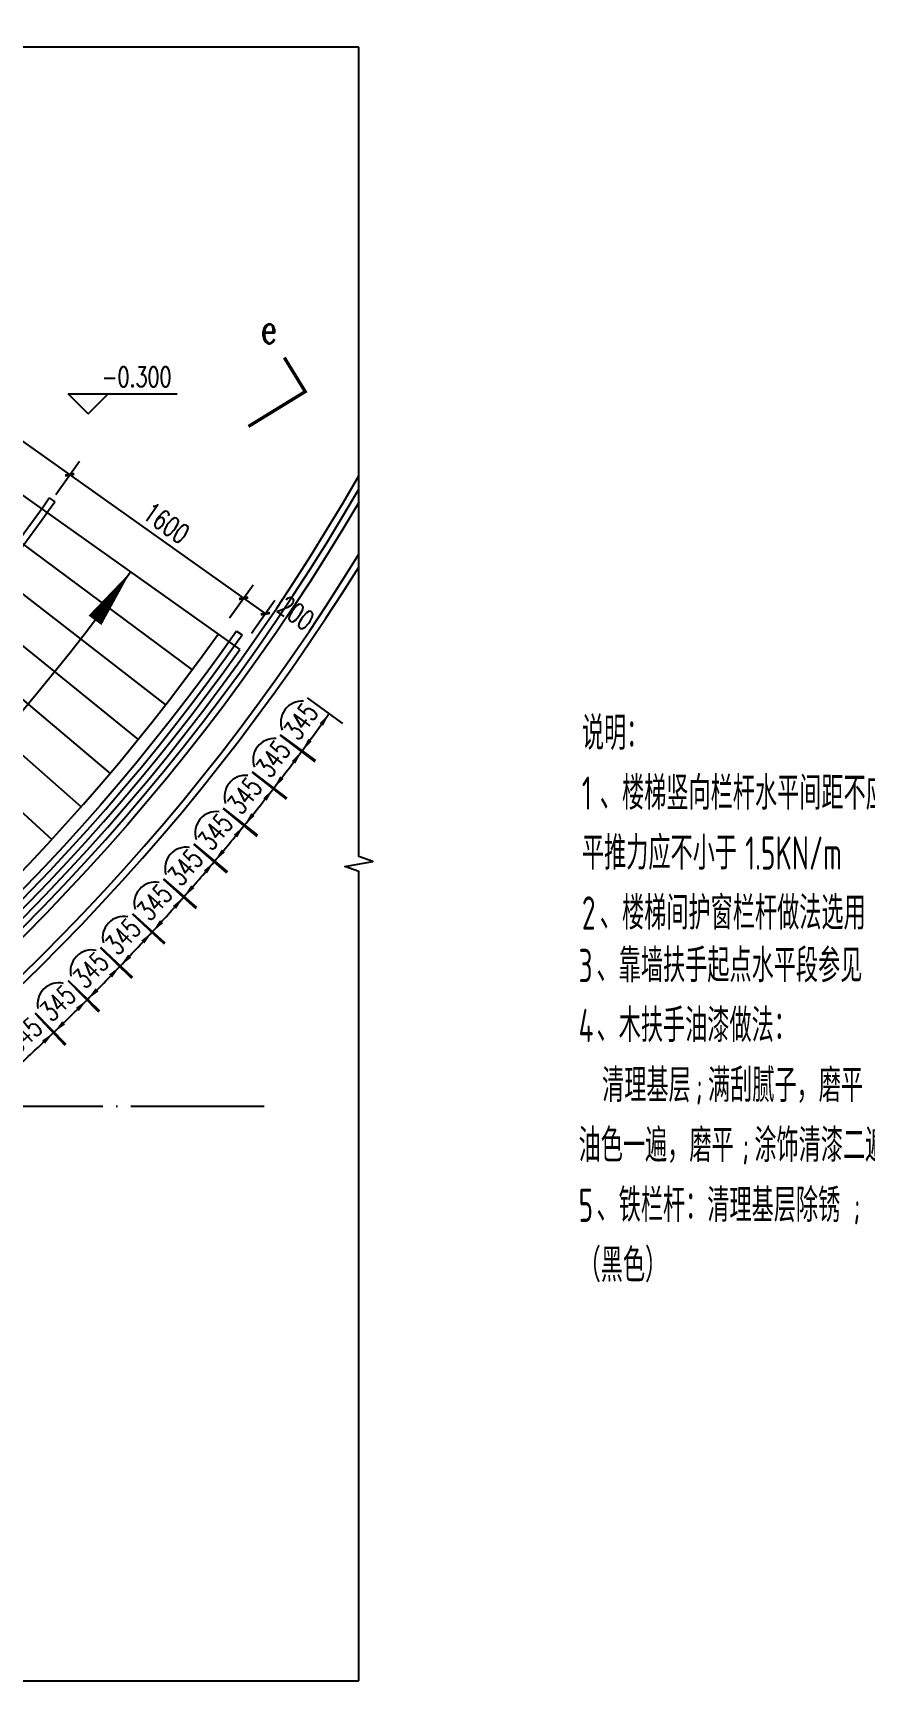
# Model space of a CAD drawing. Header units: millimetres. Extents: x -1048436 to -185795, y -983427 to 400387.
# Drawn here: x -437069 to -430829, y -678499 to -666024 of the extents above; entities that cross this region are included whole.
import ezdxf

# ---------------------------------------------------------------- set-up
doc = ezdxf.new("R2010")
doc.units = ezdxf.units.MM
doc.header["$LTSCALE"] = 500
doc.linetypes.add('DOTE', pattern=[2.42, 2, -0.2, 0.02, -0.2])
for name, color, linetype in [('DIM_SYMB', 3, 'Continuous'), ('PUB_DIM', 3, 'Continuous'), ('PUB_TEXT', 7, 'Continuous'), ('建-排水沟', 181, 'Continuous'), ('建-文字', 4, 'Continuous'), ('建-楼梯-扶手栏杆', 3, 'Continuous'), ('建-符号', 13, 'Continuous'), ('建-轴线', 16, 'DOTE')]:
    doc.layers.add(name, color=color, linetype=linetype)
doc.styles.add('_TCH_DIM', font='SIMPLEX', dxfattribs={"bigfont": 'GBCBIG'})
doc.styles.add('_TCH_DIM_T3', font='SIMPLEX', dxfattribs={"width": 0.705882, "bigfont": 'GBCBIG'})
doc.styles.add('_TCH_LABEL', font='COMPLEX', dxfattribs={"bigfont": 'GBCBIG'})
doc.styles.add('XD2008', font='xd-hzs.shx', dxfattribs={"width": 0.7, "bigfont": 'xd-hztxt.shx'})
doc.dimstyles.new('_TCH_ARCH&&50', dxfattribs={"dimtxt": 148.75, "dimasz": 50, "dimexe": 125, "dimexo": 150, "dimgap": 50, "dimtad": 1, "dimdec": 0, "dimzin": 0, "dimdsep": 46, "dimtxsty": '_TCH_DIM_T3', "dimblk": 'ARCHTICK', "dimcen": 0.09, "dimclrt": 7, "dimazin": 2, "dimtfac": 1, "dimtdec": 0, "dimtix": 1, "dimtmove": 2, "dimatfit": 3, "dimldrblk": 'ARCHTICK', "dimfxl": 1, "dimtolj": 1, "dimtzin": 0, "dimarcsym": 0})

# ---------------------------------------------------------------- blocks, each defined once
blk = doc.blocks.new('_ArchTick')
at = {"color": 0, "linetype": 'ByBlock', "const_width": 0.4}
blk.add_lwpolyline([(-0.5, -0.5), (0.5, 0.5)], dxfattribs=at)
blk = doc.blocks.new('*D976')
at = {"layer": 'Defpoints', "color": 0, "transparency": 16777216}
for p in [(-438290, -668682), (-436795, -669339), (-436986, -669609)]:
    blk.add_point(p, dxfattribs=at)
at = {"layer": 'PUB_DIM', "color": 0, "lineweight": -2, "transparency": 16777216}
for p, q in [((-438203, -668560), (-438026, -668311)), ((-438099, -668413), (-436795, -669339)), ((-436899, -669486), (-436722, -669238))]:
    blk.add_line(p, q, dxfattribs=at)
at = {"layer": 'PUB_DIM', "color": 0, "lineweight": -2, "transparency": 16777216, "xscale": 50, "yscale": 50, "zscale": 50}
for p, rotation in [((-438099, -668413), 144.5999997868795), ((-436795, -669339), 324.5999997868795)]:
    blk.add_blockref('_ArchTick', p, dxfattribs=dict(at, rotation=rotation))
at = {"layer": 'PUB_DIM', "color": 7, "transparency": 16777216, "insert": (-437375, -668775), "char_height": 148.8, "attachment_point": 5, "rotation": 324.6, "style": '_TCH_DIM_T3'}
blk.add_mtext('\\A1;1600', dxfattribs=at)
blk = doc.blocks.new('*D977')
at = {"layer": 'Defpoints', "color": 0, "transparency": 16777216}
for p in [(-436986, -669609), (-435490, -670266), (-435682, -670536)]:
    blk.add_point(p, dxfattribs=at)
at = {"layer": 'PUB_DIM', "color": 0, "lineweight": -2, "transparency": 16777216}
for p, q in [((-436899, -669486), (-436722, -669238)), ((-436795, -669339), (-435490, -670266)), ((-435595, -670414), (-435418, -670165))]:
    blk.add_line(p, q, dxfattribs=at)
at = {"layer": 'PUB_DIM', "color": 0, "lineweight": -2, "transparency": 16777216, "xscale": 50, "yscale": 50, "zscale": 50}
for p, rotation in [((-436795, -669339), 144.5999997868797), ((-435490, -670266), 324.5999997868797)]:
    blk.add_blockref('_ArchTick', p, dxfattribs=dict(at, rotation=rotation))
at = {"layer": 'PUB_DIM', "color": 7, "transparency": 16777216, "insert": (-436070, -669702), "char_height": 148.8, "attachment_point": 5, "rotation": 324.6, "style": '_TCH_DIM_T3'}
blk.add_mtext('\\A1;1600', dxfattribs=at)
blk = doc.blocks.new('*D978')
at = {"layer": 'Defpoints', "color": 0, "transparency": 16777216}
for p in [(-435327, -670382), (-435682, -670536), (-435519, -670652)]:
    blk.add_point(p, dxfattribs=at)
at = {"layer": 'PUB_DIM', "color": 0, "lineweight": -2, "transparency": 16777216}
for p, q in [((-435595, -670414), (-435418, -670165)), ((-435490, -670266), (-435327, -670382)), ((-435432, -670529), (-435255, -670280))]:
    blk.add_line(p, q, dxfattribs=at)
at = {"layer": 'PUB_DIM', "color": 0, "lineweight": -2, "transparency": 16777216, "xscale": 50, "yscale": 50, "zscale": 50}
for p, rotation in [((-435490, -670266), 144.5999997868901), ((-435327, -670382), 324.5999997868901)]:
    blk.add_blockref('_ArchTick', p, dxfattribs=dict(at, rotation=rotation))
at = {"layer": 'PUB_DIM', "color": 7, "transparency": 16777216, "insert": (-435097, -670377), "char_height": 148.8, "attachment_point": 5, "rotation": 324.6, "style": '_TCH_DIM_T3'}
blk.add_mtext('\\A1;200', dxfattribs=at)

msp = doc.modelspace()

# ---------------------------------------------------------------- linework, layer by layer
for p, q in [((-438453.1, -668566.1), (-435518.5, -670651.6)), ((-438604.7, -669105.7), (-436076.1, -671067.1)), ((-438936.9, -669515.8), (-436492.6, -671581.4)), ((-439109.3, -669715.6), (-436708.8, -671831.9)), ((-439285.9, -669911.7), (-436930.2, -672077.8))]:
    msp.add_line(p, q)
for points in [[(-438445.2, -668895.5), (-435876.1, -670803.5)], [(-438768.7, -669312.5), (-436281.7, -671326.4)]]:
    msp.add_lwpolyline(points)
for radius, end in [(15800.4, 324.59987), (16000.4, 324.59989)]:
    msp.add_arc((-448560.8, -661382.9), radius, 277.80225, end)
at = {"layer": 'DIM_SYMB', "const_width": 25}
msp.add_lwpolyline([(-435453.7, -668976.3), (-435027.6, -668714.7), (-435184.6, -668459)], dxfattribs=at)
at = {"layer": 'DIM_SYMB'}
msp.add_lwpolyline([(-436605.2, -670431.9, 0, 0, 0), (-436605.2, -670431.9, 120, 0, 0), (-436337.2, -670066.4, 0, 0, 0)], format="xyseb", dxfattribs=at)
at = {"layer": 'PUB_DIM'}
for p, q in [((-435013.3, -671012.6), (-434747.2, -671206)), ((-435217.9, -671294.2), (-434955.9, -671493.1)), ((-435216.1, -671291.7), (-434949.9, -671485)), ((-435428.4, -671571.5), (-435170.6, -671775.8)), ((-435426.5, -671569), (-435164.5, -671767.9)), ((-435644.7, -671844.3), (-435391.2, -672053.9)), ((-435642.7, -671841.8), (-435384.9, -672046.1)), ((-435866.6, -672112.4), (-435617.6, -672327.4)), ((-435864.5, -672110), (-435611.1, -672319.7)), ((-436094.1, -672375.9), (-435849.6, -672596)), ((-436092, -672373.6), (-435843, -672588.5)), ((-436327, -672634.6), (-436087.2, -672859.8)), ((-436324.9, -672632.3), (-436080.4, -672852.4)), ((-436563.1, -672886.1), (-436323.3, -673111.2)), ((-436565.3, -672888.3), (-436330.3, -673118.5)), ((-436808.9, -673137), (-436578.7, -673372)), ((-436806.7, -673134.8), (-436571.6, -673364.9)), ((-437057.6, -673380.5), (-436832.4, -673620.3)), ((-437055.4, -673378.4), (-436825.2, -673613.4))]:
    msp.add_line(p, q, dxfattribs=at)
for points in [[(-434906.5, -671213.8, 33, 0, 0), (-434848.3, -671132.5, 0, 0, 0)], [(-435051.1, -671411.6, 0, 33, 0), (-434991.7, -671331.1, 33, 0, 0)], [(-435115.4, -671497.6, 33, 0, 0), (-435055.5, -671417.5, 0, 0, 0)], [(-435264, -671692.3, 0, 33, 0), (-435203, -671613.1, 33, 0, 0)], [(-435330.1, -671777, 33, 0, 0), (-435268.6, -671698.2, 0, 0, 0)], [(-435482.9, -671968.5, 0, 33, 0), (-435420.2, -671890.6, 33, 0, 0)], [(-435550.7, -672051.8, 33, 0, 0), (-435487.5, -671974.3, 0, 0, 0)], [(-435777, -672321.9, 33, 0, 0), (-435712.2, -672245.7, 0, 0, 0)], [(-435707.4, -672240, 0, 33, 0), (-435643.1, -672163.5, 33, 0, 0)], [(-436008.9, -672587.2, 33, 0, 0), (-435942.5, -672512.4, 0, 0, 0)], [(-435937.6, -672506.8, 0, 33, 0), (-435871.7, -672431.6, 33, 0, 0)], [(-436246.3, -672847.6, 33, 0, 0), (-436178.3, -672774.2, 0, 0, 0)], [(-436173.3, -672768.8, 0, 33, 0), (-436105.9, -672694.9, 33, 0, 0)], [(-436414.5, -673025.7, 0, 33, 0), (-436345.5, -672953.3, 33, 0, 0)], [(-436489, -673103, 33, 0, 0), (-436419.6, -673031, 0, 0, 0)], [(-436661, -673277.5, 0, 33, 0), (-436590.5, -673206.6, 33, 0, 0)], [(-436737.1, -673353.2, 33, 0, 0), (-436666.2, -673282.7, 0, 0, 0)], [(-436912.7, -673524.1, 0, 33, 0), (-436840.7, -673454.6, 33, 0, 0)], [(-436990.4, -673598.2, 33, 0, 0), (-436918, -673529.2, 0, 0, 0)]]:
    msp.add_lwpolyline(points, format="xyseb", dxfattribs=at)
at = {"layer": 'PUB_DIM', "color": 7}
for centre, start, end in [((-435051.3, -671198.2), 86.29687, 201.70291), ((-435259.8, -671478.9), 85.09691, 200.50294), ((-435474.2, -671755.3), 83.89695, 199.30298), ((-435694.3, -672027.1), 82.69698, 198.10302), ((-435920, -672294.2), 81.49702, 196.90305), ((-436151.3, -672556.5), 80.29706, 195.70309), ((-436388, -672813.9), 79.09709, 194.50313), ((-436630.1, -673066.3), 77.89713, 193.30316), ((-436877.3, -673313.6), 76.69716, 192.1032)]:
    msp.add_arc(centre, 159.7, start, end, dxfattribs=at)
at = {"layer": 'PUB_DIM'}
for start, end in [(323.41253, 324.58725), (322.21257, 323.38729), (321.0126, 322.18732), (319.81264, 320.98736), (318.61268, 319.7874), (317.41271, 318.58743), (316.21275, 317.38747), (315.01278, 316.1875), (313.81282, 314.98754), (312.61286, 313.78758)]:
    msp.add_arc((-448560.8, -661382.9), 16825.2, start, end, dxfattribs=at)
at = {"layer": '建-排水沟'}
for points in [[(-434626.1, -669547.5, -0.2292767), (-446318.5, -677376.8), (-446290.8, -677574.9, 0.2238851), (-434626.1, -669936.3)], [(-446374.9, -677334.2), (-446333.4, -677631.3, 0.2233872), (-434626.1, -670031.5)]]:
    msp.add_lwpolyline(points, format="xyb", dxfattribs=at)
at = {"layer": '建-楼梯-扶手栏杆'}
for p, q in [((-436948.4, -669512.8), (-436907.7, -669541.7)), ((-435542.3, -670512.1), (-435501.5, -670541)), ((-435460.8, -670570), (-435460.6, -670570.1))]:
    msp.add_line(p, q, dxfattribs=at)
for points in [[(-446431.5, -677291.4, 0.2337459), (-434626.1, -669347.9)], [(-446474.3, -677347.5, 0.2331364), (-434626.1, -669448.2)], [(-440595.6, -673108.8, 0.0910826), (-436948.4, -669512.8)], [(-440566.7, -673149.6, 0.0910575), (-436907.7, -669541.7)], [(-446307.9, -676206.6, 0.2032676), (-436338.8, -670068.7, 0.1869613)], [(-435542.3, -670512.1, -0.2103669), (-446501.4, -677149.3)], [(-446445.1, -677192.3, 0.2095383), (-435501.5, -670541)]]:
    msp.add_lwpolyline(points, format="xyb", dxfattribs=at)
at = {"layer": '建-符号'}
for p, q in [((-436655.4, -668881), (-436805.4, -668731)), ((-436805.4, -668731), (-435988.4, -668731)), ((-436655.4, -668881), (-436505.4, -668731)), ((-434626.1, -678393.7), (-434626.1, -678393.7)), ((-434626.1, -678393.7), (-434626.1, -678393.7))]:
    msp.add_line(p, q, dxfattribs=at)
for points in [[(-434626.1, -666129), (-441253.3, -666129), (-441291.5, -666234), (-441328.5, -666024), (-441365.8, -666129), (-447992.9, -666129)], [(-434626.1, -678393.7), (-434626.1, -672317.6), (-434731.1, -672279.4), (-434521.1, -672242.3), (-434626.1, -672205.1), (-434626.1, -666129)], [(-447992.9, -678393.7), (-441365.8, -678393.7), (-441327.6, -678288.7), (-441290.5, -678498.7), (-441253.3, -678393.7), (-434626.1, -678393.7)]]:
    msp.add_lwpolyline(points, dxfattribs=at)
at = {"layer": '建-轴线'}
msp.add_line((-435336.1, -674082.9), (-449190.3, -674082.9), dxfattribs=at)

# ---------------------------------------------------------------- texts
at = {"layer": 'PUB_DIM', "color": 7, "style": '_TCH_DIM', "width": 0.705882}
for rotation, p in [(53.99989, (-435079.4, -671344.7)), (52.79993, (-435291, -671624.8)), (51.59996, (-435508.3, -671900.5)), (50.4, (-435731.5, -672171.5)), (49.20004, (-435960.2, -672437.8)), (48.00007, (-436194.5, -672699.3)), (46.80011, (-436434.2, -672955.7)), (45.60014, (-436679.2, -673207.2)), (44.40018, (-436929.4, -673453.4)), (43.20022, (-437184.8, -673694.3))]:
    msp.add_text('345', height=148.75, rotation=rotation, dxfattribs=at).set_placement(p)
at = {"layer": 'PUB_TEXT'}
for s, height, style, width, p in [('e', 212.5, '_TCH_LABEL', 0.705882, (-435361.8, -668352.2)), ('说明：', 250, 'XD2008', 0.7, (-432951.3, -671404.2)), ('1', 250, 'XD2008', 0.7, (-432951.3, -671854.2)), ('、楼梯竖向栏杆水平间距不应大于', 250, 'XD2008', 0.7, (-432816.7, -671854.2)), ('平推力应不小于', 250, 'XD2008', 0.7, (-432951.3, -672304.2)), ('1.5KN/m', 250, 'XD2008', 0.7, (-431726.3, -672304.2)), ('2', 250, 'XD2008', 0.7, (-432951.3, -672754.2)), ('、楼梯间护窗栏杆做法选用', 250, 'XD2008', 0.7, (-432816.7, -672754.2)), ('、靠墙扶手起点水平段参见', 250, 'XD2008', 0.7, (-432841.6, -673148.7)), ('3', 250, 'XD2008', 0.7, (-432976.2, -673148.7)), ('4', 250, 'XD2008', 0.7, (-432976.2, -673598.7)), ('、木扶手油漆做法：', 250, 'XD2008', 0.7, (-432841.6, -673598.7)), ('清理基层', 250, 'XD2008', 0.7, (-432799.8, -674048.7)), ('满刮腻子，磨平', 250, 'XD2008', 0.7, (-432005.6, -674048.7)), (';', 250, 'XD2008', 0.7, (-432099.8, -674048.7)), ('油色一遍，磨平', 250, 'XD2008', 0.7, (-432976.2, -674498.7)), ('涂饰清漆二遍，磨平', 250, 'XD2008', 0.7, (-431657, -674498.7)), (';', 250, 'XD2008', 0.7, (-431751.2, -674498.7)), ('5', 250, 'XD2008', 0.7, (-432976.2, -674948.7)), ('、铁栏杆：清理基层除锈', 250, 'XD2008', 0.7, (-432841.6, -674948.7)), (';', 250, 'XD2008', 0.7, (-430916.6, -674948.7)), ('（黑色）', 250, 'XD2008', 0.7, (-432976.2, -675398.7))]:
    msp.add_text(s, height=height, dxfattribs=dict(at, style=style, width=width)).set_placement(p)
at = {"layer": '建-文字', "style": '_TCH_DIM', "width": 0.705882}
msp.add_text('-0.300', height=148.75, dxfattribs=at).set_placement((-436553.4, -668678.5))

# ---------------------------------------------------------------- dimensions: what is measured, and where the dimension line sits
at = {"layer": 'PUB_DIM'}
for p1, p2, picture, middle in [((-438290.1, -668682), (-436986, -669608.8), '*D976', (-437374.6, -668774.6)), ((-436986, -669608.8), (-435681.6, -670535.8), '*D977', (-436070.3, -669701.5))]:
    dim = msp.add_aligned_dim(p1=p1, p2=p2, distance=330.4, dimstyle='_TCH_ARCH&&50', dxfattribs=at)
    dim.commit()
    dim.dimension.update_dxf_attribs({"geometry": picture, "text_midpoint": middle})
dim = msp.add_linear_dim(base=(-435327.1, -670382.3), p1=(-435681.6, -670535.8), p2=(-435518.5, -670651.6), angle=324.6, dimstyle='_TCH_ARCH&&50', dxfattribs=at)
dim.commit()
dim.dimension.update_dxf_attribs({"geometry": '*D978', "text_midpoint": (-435096.7, -670377.4), "dimtype": 129})

doc.saveas('drawing.dxf')
